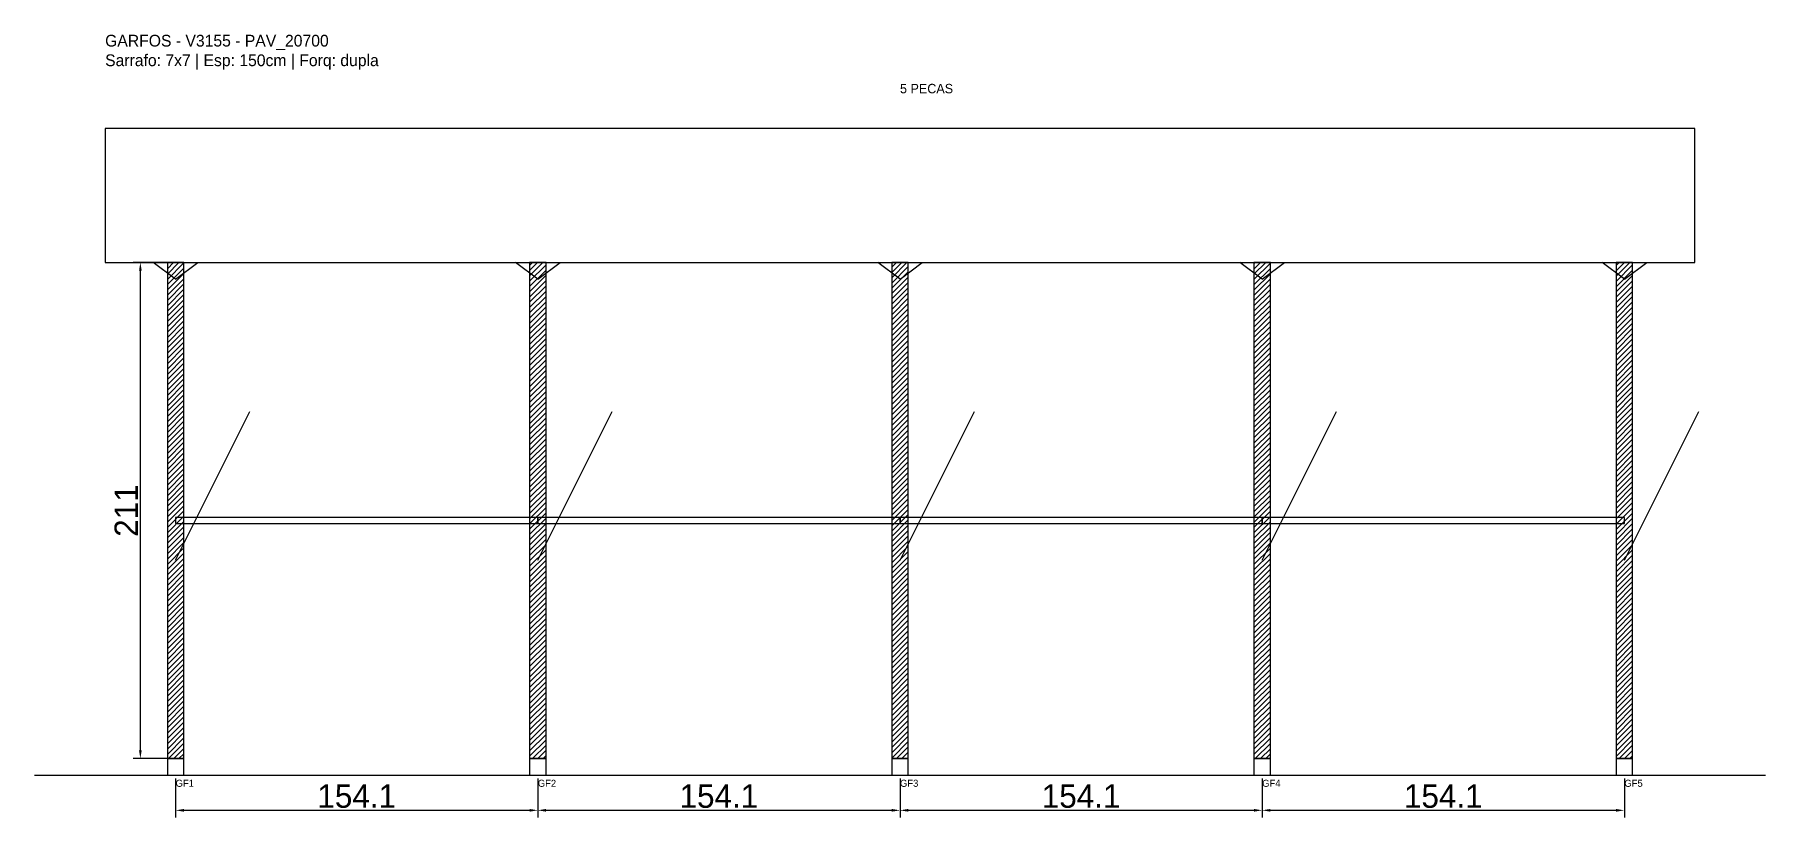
# Model space of a CAD drawing. Header units: metres. Extents: x -30 to 706, y -25 to 308.
import ezdxf

# ---------------------------------------------------------------- set-up
doc = ezdxf.new("R2010")
doc.units = ezdxf.units.M
for name, color, linetype in [('BARRA_ANCORAGEM', 1, 'Continuous'), ('COTA', 241, 'Continuous'), ('GARFOS OK', 3, 'Continuous'), ('NOME DA VIGA', 6, 'Continuous'), ('SARR_7x7', 40, 'Continuous'), ('TIRAS REESCORAMENTO', 252, 'Continuous'), ('VIGAS', 3, 'Continuous')]:
    doc.layers.add(name, color=color, linetype=linetype)
doc.dimstyles.new('EZ DXF', dxfattribs={"dimtxt": 10, "dimasz": 3.5, "dimexe": 3, "dimexo": 1.5, "dimgap": 1, "dimtad": 1, "dimdec": 1, "dimdsep": 46, "dimcen": 2.5, "dimazin": 3, "dimtfac": 1, "dimtmove": 0, "dimatfit": 3})

msp = doc.modelspace()

# ---------------------------------------------------------------- hatches: boundary and pattern name
at = {"layer": 'COTA'}
h = msp.add_hatch(dxfattribs=at)
h.set_pattern_fill('ANSI31', scale=0.5)
h.paths.add_polyline_path([(26.5, 0), (33.5, 0), (33.5, 211), (26.5, 211)])
h = msp.add_hatch(dxfattribs=at)
h.set_pattern_fill('ANSI31', scale=0.5)
h.paths.add_polyline_path([(180.625, 0), (187.625, 0), (187.625, 211), (180.625, 211)])
h = msp.add_hatch(dxfattribs=at)
h.set_pattern_fill('ANSI31', scale=0.5)
h.paths.add_polyline_path([(334.75, 0), (341.75, 0), (341.75, 211), (334.75, 211)])
h = msp.add_hatch(dxfattribs=at)
h.set_pattern_fill('ANSI31', scale=0.5)
h.paths.add_polyline_path([(488.875, 0), (495.875, 0), (495.875, 211), (488.875, 211)])
h = msp.add_hatch(dxfattribs=at)
h.set_pattern_fill('ANSI31', scale=0.5)
h.paths.add_polyline_path([(643, 0), (650, 0), (650, 211), (643, 211)])

# ---------------------------------------------------------------- linework, layer by layer
at = {"layer": 'BARRA_ANCORAGEM'}
for p, q in [((30, 84.4), (61.65, 147.7)), ((184.125, 84.4), (215.775, 147.7)), ((338.25, 84.4), (369.9, 147.7)), ((492.375, 84.4), (524.025, 147.7)), ((646.5, 84.4), (678.15, 147.7))]:
    msp.add_line(p, q, dxfattribs=at)
at = {"layer": 'GARFOS OK'}
for p, q in [((30, 204), (20.5, 211)), ((20.5, 211), (39.5, 211)), ((30, 204), (39.5, 211)), ((184.125, 204), (174.625, 211)), ((174.625, 211), (193.625, 211)), ((184.125, 204), (193.625, 211)), ((338.25, 204), (328.75, 211)), ((328.75, 211), (347.75, 211)), ((338.25, 204), (347.75, 211)), ((492.375, 204), (482.875, 211)), ((482.875, 211), (501.875, 211)), ((492.375, 204), (501.875, 211)), ((646.5, 204), (637, 211)), ((637, 211), (656, 211)), ((646.5, 204), (656, 211))]:
    msp.add_line(p, q, dxfattribs=at)
at = {"layer": 'GARFOS OK', "linetype": 'CONTINUOUS'}
msp.add_line((-30, -7), (706.5, -7), dxfattribs=at)
at = {"layer": 'GARFOS OK'}
for points in [[(26.5, 0), (33.5, 0), (33.5, 211), (26.5, 211), (26.5, 0)], [(180.625, 0), (187.625, 0), (187.625, 211), (180.625, 211), (180.625, 0)], [(334.75, 0), (341.75, 0), (341.75, 211), (334.75, 211), (334.75, 0)], [(488.875, 0), (495.875, 0), (495.875, 211), (488.875, 211), (488.875, 0)], [(643, 0), (650, 0), (650, 211), (643, 211), (643, 0)]]:
    msp.add_lwpolyline(points, dxfattribs=at)
at = {"layer": 'SARR_7x7'}
for points in [[(26.5, -7), (33.5, -7), (33.5, 0), (26.5, 0), (26.5, -7)], [(180.625, -7), (187.625, -7), (187.625, 0), (180.625, 0), (180.625, -7)], [(334.75, -7), (341.75, -7), (341.75, 0), (334.75, 0), (334.75, -7)], [(488.875, -7), (495.875, -7), (495.875, 0), (488.875, 0), (488.875, -7)], [(643, -7), (650, -7), (650, 0), (643, 0), (643, -7)]]:
    msp.add_lwpolyline(points, dxfattribs=at)
at = {"layer": 'TIRAS REESCORAMENTO'}
for points in [[(30, 100), (184.125, 100), (184.125, 102.5), (30, 102.5), (30, 100)], [(184.125, 100), (338.25, 100), (338.25, 102.5), (184.125, 102.5), (184.125, 100)], [(338.25, 100), (492.375, 100), (492.375, 102.5), (338.25, 102.5), (338.25, 100)], [(492.375, 100), (646.5, 100), (646.5, 102.5), (492.375, 102.5), (492.375, 100)]]:
    msp.add_lwpolyline(points, dxfattribs=at)
at = {"layer": 'VIGAS'}
msp.add_lwpolyline([(0, 211), (676.5, 211), (676.5, 268), (0, 268), (0, 211)], dxfattribs=at)

# ---------------------------------------------------------------- texts
at = {"layer": 'NOME DA VIGA'}
for s, height, p in [('5 PECAS', 4, (338.25, 283)), ('GF1', 3, (30, -12)), ('GF2', 3, (184.125, -12)), ('GF3', 3, (338.25, -12)), ('GF4', 3, (492.375, -12)), ('GF5', 3, (646.5, -12))]:
    msp.add_text(s, height=height, dxfattribs=at).set_placement(p)
at = {"layer": 'NOME DA VIGA', "insert": (0, 293), "char_height": 5, "attachment_point": 7}
msp.add_mtext('GARFOS - V3155 - PAV_20700\\PSarrafo: 7x7 | Esp: 150cm | Forq: dupla', dxfattribs=at)

# ---------------------------------------------------------------- dimensions: what is measured, and where the dimension line sits
at = {"layer": 'COTA'}
msp.add_linear_dim(base=(15, 0), p1=(30, 0), p2=(30, 211), angle=90, dimstyle='EZ DXF', dxfattribs=at).render()
for base, p1, p2 in [((30, -22), (30, -7), (184.125, -7)), ((184.125, -22), (184.125, -7), (338.25, -7)), ((338.25, -22), (338.25, -7), (492.375, -7)), ((492.375, -22), (492.375, -7), (646.5, -7))]:
    msp.add_linear_dim(base=base, p1=p1, p2=p2, dimstyle='EZ DXF', dxfattribs=at).render()

doc.saveas('drawing.dxf')
